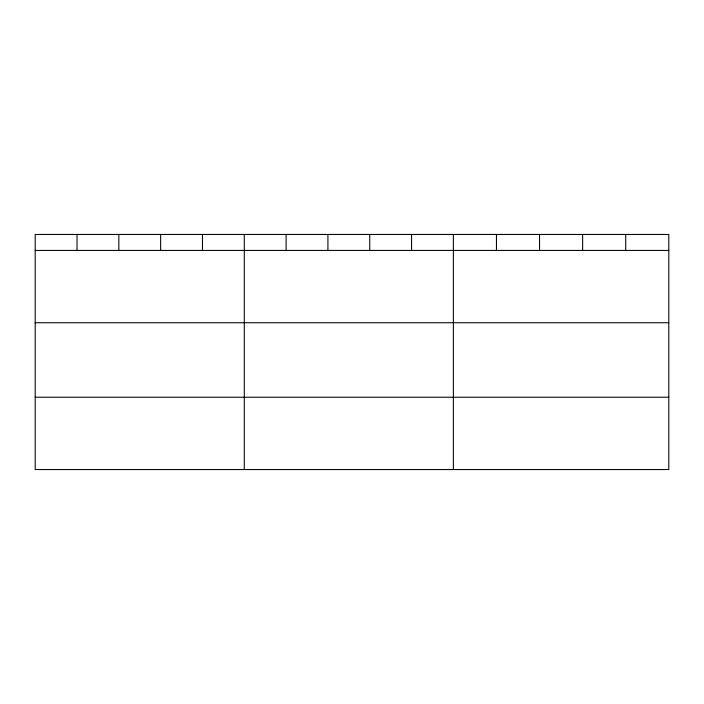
<?xml version="1.0" encoding="UTF-8"?>
<svg xmlns="http://www.w3.org/2000/svg" width="704" height="704" viewBox="0 0 704 704"><rect width="100%" height="100%" fill="white"/><g stroke="black" fill="none" stroke-linecap="round" stroke-linejoin="round"><path stroke-width="1.06" d="M668.8 322.74L668.8 234.45L35.2 234.45L35.2 469.55L668.8 469.55L668.8 322.74L35.2 322.74M35.2 250.43L668.8 250.43M35.2 397.241L668.8 397.241M625.715 234.45L625.715 250.43M582.63 234.45L582.63 250.43M539.546 234.45L539.546 250.43M496.461 234.45L496.461 250.43M453.376 234.45L453.376 469.55M411.558 234.45L411.558 250.43M369.741 234.45L369.741 250.43M327.923 234.45L327.923 250.43M286.106 234.45L286.106 250.43M244.288 234.45L244.288 469.55M202.47 234.45L202.47 250.43M160.653 234.45L160.653 250.43M118.835 234.45L118.835 250.43M77.018 234.45L77.018 250.43"/></g></svg>
